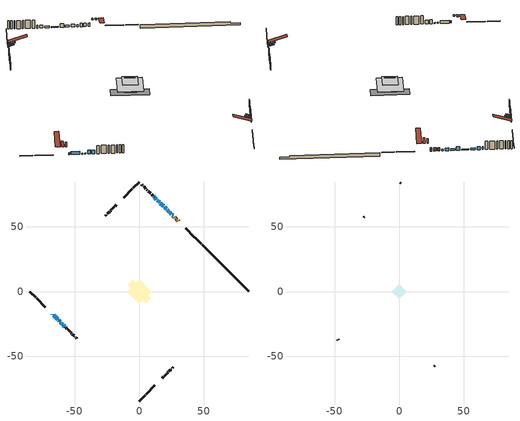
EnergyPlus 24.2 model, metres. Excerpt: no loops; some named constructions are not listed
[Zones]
conditioned space
 floor outside (Floor1 construction): -4.62,0 0,4.62 4.62,0 0,-4.62 z0.74
 floor adiabatic (AdiabaticFloorConstruction): -9.44,0 0,9.44 9.44,0 0,-9.44 z3.18
 floor foundation (Slab1 construction): -9.04,5.08 -5.08,9.04 9.04,-5.08 5.08,-9.04 z-1.34
 wall outside (RimJoist1 construction): 0,-84.82 4.65,-80.17 / -84.82,0 -80.17,-4.65 / 0,84.82 -4.65,80.17 / 48.02,36.8 43.37,41.45 z0.74:1.04
 wall outside (RimJoist2 construction): 5.3,-79.51 12.08,-72.74 / -79.51,-5.3 -72.74,-12.08 / -5.3,79.51 -12.08,72.74 / 42.71,42.11 35.94,48.88 z0.74:1.04
 wall outside (AdiabaticWallConstruction 1): 30.37,54.45 29.81,55 / 29.16,55.66 28.2,56.61 / 27.55,57.27 26.93,57.89 z0.74:2.77
 wall outside (AdiabaticWallConstruction): 26.27,58.55 25.59,59.23 / 22.91,61.91 21.54,63.28 / 15.69,69.13 13.97,70.85 z0.74:1.81; -67.17,-17.65 -66.99,-17.83 z0.74:1.96; 24.93,59.89 23.56,61.25 z0.74:2.34; 20.89,63.93 19.59,65.23 / -58.78,-26.04 -57.7,-27.11 z0.74:2.82; -66.33,-18.49 -63.17,-21.65 z0.74:2.42; 18.94,65.88 16.35,68.47 z0.74:1.33; 13.31,71.51 12.16,72.66 / 11.51,73.31 11.14,73.67 z0.74:2.47; -62.52,-22.3 -62.08,-22.74 / -61.43,-23.39 -60.99,-23.82 z0.74:1.35; -60.34,-24.48 -59.44,-25.38 z0.74:3.13
 wall outside (Wall1 construction): 17.65,-67.17 18.64,-66.18 / -57.05,-27.77 -56.06,-28.76 / -17.65,67.17 -18.64,66.18 / 10.49,74.33 9.5,75.31 z0.74:5.62
 wall outside (Wall2 construction): 19.29,-65.53 21.15,-63.67 / -55.41,-29.41 -53.55,-31.27 / -19.29,65.53 -21.15,63.67 / 8.85,75.97 6.99,77.83 z0.74:5.62
 wall outside (Wall3 construction): 21.81,-63.01 22.29,-62.53 / -52.89,-31.93 -52.41,-32.41 / -21.81,63.01 -22.29,62.53 / 6.33,78.49 5.85,78.97 z0.74:5.62
 wall outside (Wall4 construction): 22.94,-61.87 24.31,-60.5 / -51.75,-33.06 -50.38,-34.43 / -22.94,61.87 -24.31,60.5 / 5.19,79.62 3.82,80.99 z0.74:5.62
 wall outside (Wall5 construction): 24.97,-59.85 25.14,-59.68 / -49.73,-35.09 -49.56,-35.26 / -24.97,59.85 -25.14,59.68 / 3.17,81.65 3,81.82 z0.74:5.62
 wall outside (Wall6 construction): 25.8,-59.02 26.33,-58.49 / -48.9,-35.92 -48.37,-36.45 / -25.8,59.02 -26.33,58.49 / 2.34,82.48 1.81,83.01 z0.74:5.62
 wall foundation (FoundationWall1 construction): 48.67,36.14,-1.34 48.67,36.14,0.74 81.2,3.61,0.74 81.2,3.61,-0.03 84.82,0,-0.03 84.82,0,-1.34
 window (WindowConstruction): 26.27,58.55 25.59,59.23 z0.74:1.81
 window (WindowConstruction 12): -67.17,-17.65 -66.99,-17.83 z0.74:1.96
 window (WindowConstruction 8): 24.93,59.89 23.56,61.25 z0.74:2.34
 window (WindowConstruction 9): 22.91,61.91 21.54,63.28 z0.74:1.81
 window (WindowConstruction 10): 20.89,63.93 19.59,65.23 z0.74:2.82
 window (WindowConstruction 11): -66.33,-18.49 -63.17,-21.65 z0.74:2.42
 window (WindowConstruction 13): 18.94,65.88 16.35,68.47 z0.74:1.33
 window (WindowConstruction 1): 15.69,69.13 13.97,70.85 z0.74:1.81
 window (WindowConstruction 2): 13.31,71.51 12.16,72.66 z0.74:2.47
 window (WindowConstruction 3): 11.51,73.31 11.15,73.67 z0.74:2.47
 window (WindowConstruction 4): -62.51,-22.3 -62.08,-22.74 z0.74:1.35
 window (WindowConstruction 5): -61.43,-23.39 -60.99,-23.82 z0.74:1.35
 window (WindowConstruction 6): -60.34,-24.48 -59.44,-25.38 z0.74:3.13
 window (WindowConstruction 7): -58.78,-26.04 -57.7,-27.11 z0.74:2.82
 door (Door): 30.37,54.45 29.82,55 z0.74:2.77
 door (Door 1): 29.16,55.66 28.2,56.61 z0.74:2.77
 door (Door 2): 27.55,57.27 26.93,57.89 z0.74:2.77
 ceiling adiabatic (AdiabaticFloorConstruction): 0,-9.44 9.44,0 0,9.44 -9.44,0 z3.18
 roof outside (Roof2 construction): 15.83,-68.99,5.62 13.38,-66.55,6.77 12.74,-67.19,6.77 15.18,-69.64,5.62; -68.99,-15.83,5.62 -66.55,-13.38,6.77 -67.19,-12.74,6.77 -69.64,-15.18,5.62; -15.83,68.99,5.62 -13.38,66.55,6.77 -12.74,67.19,6.77 -15.18,69.64,5.62; 32.19,52.63,5.62 29.74,50.18,6.77 30.39,49.54,6.77 32.83,51.98,5.62
 roof outside (Roof4 construction): 16.99,-67.82,5.62 15.06,-65.89,6.53 14.55,-66.4,6.53 16.48,-68.33,5.62; -67.82,-16.99,5.62 -65.89,-15.06,6.53 -66.4,-14.55,6.53 -68.33,-16.48,5.62; -16.99,67.82,5.62 -15.06,65.89,6.53 -14.55,66.4,6.53 -16.48,68.33,5.62; 31.02,53.8,5.62 29.09,51.86,6.53 29.6,51.35,6.53 31.53,53.29,5.62
attic - vented
 floor to conditioned space (Floor2 construction Reversed): -5.72,0 0,5.72 5.72,0 0,-5.72 z5.62
 floor to conditioned space (Floor3 construction Reversed): -3.98,0 0,3.98 3.98,0 0,-3.98 z5.62
 wall outside (Wall7 construction): 26.99,-57.83 27.48,-57.34 / -47.71,-37.11 -47.22,-37.6 / -26.99,57.83 -27.48,57.34 / 1.15,83.66 0.66,84.16 z0.74:5.62
 roof outside (Roof1 construction): 14.53,-70.29,5.62 7.74,-63.51,8.81 5.96,-65.3,8.81 12.74,-72.08,5.62; -70.29,-14.53,5.62 -63.51,-7.74,8.81 -65.3,-5.96,8.81 -72.08,-12.74,5.62; -14.53,70.29,5.62 -7.74,63.51,8.81 -5.96,65.3,8.81 -12.74,72.08,5.62; 33.49,51.33,5.62 26.71,44.54,8.81 28.5,42.76,8.81 35.28,49.54,5.62
[Material] Roughness=Rough; Thermal Absorptance=0.9
Name | Thickness {m} | Conductivity {W/m-K} | Density {kg/m3} | Specific Heat {J/kg-K} | Solar Absorptance | Visible Absorptance
ceiling loosefill ins | 0.0846667 | 0.0480833 | 16.02 | 1046.75 | 0.7 | 0.7
ceiling loosefill ins 1 | 0.169333 | 0.0480833 | 16.02 | 1046.75 | 0.7 | 0.7
ceiling stud and cavity | 0.1397 | 0.0921454 | 65.682 | 1177.47 | 0.7 | 0.7
ceiling stud and cavity 1 | 0.1397 | 0.120026 | 65.682 | 1177.47 | 0.7 | 0.7
gypsum board | 0.0127 | 0.160291 | 801 | 837.4 | 0.6 | 0.6
[Construction]
Floor2 construction: ceiling loosefill ins, ceiling stud and cavity, gypsum board
Floor3 construction: ceiling loosefill ins 1, ceiling stud and cavity 1, gypsum board
[EnergyManagementSystem:Program]
component_loads_program: Set loads_htg_walls = 0; Set loads_htg_rim_joists = 0; Set loads_htg_foundation_walls = 0; Set loads_htg_floors = 0; Set loads_htg_slabs = 0; Set loads_htg_ceilings = 0; Set loads_htg_roofs = 0; Set loads_htg_windows_conduction = 0; Set loads_htg_windows_solar = 0; Set loads_htg_doors = 0; Set loads_htg_skylights_conduction = 0; Set loads_htg_skylights_solar = 0; Set loads_htg_internal_mass = 0; Set loads_htg_intgains = 0; Set loads_htg_lighting = 0; Set loads_htg_infil = 0; Set loads_htg_mechvent = 0; Set loads_htg_natvent = 0; Set loads_htg_whf = 0; Set loads_htg_ducts = 0; Set loads_clg_walls = 0; Set loads_clg_rim_joists = 0; Set loads_clg_foundation_walls = 0; Set loads_clg_floors = 0; Set loads_clg_slabs = 0; Set loads_clg_ceilings = 0; Set loads_clg_roofs = 0; Set loads_clg_windows_conduction = 0; Set loads_clg_windows_solar = 0; Set loads_clg_doors = 0; Set loads_clg_skylights_conduction = 0; Set loads_clg_skylights_solar = 0; Set loads_clg_internal_mass = 0; Set loads_clg_intgains = 0; Set loads_clg_lighting = 0; Set loads_clg_infil = 0; Set loads_clg_mechvent = 0; Set loads_clg_natvent = 0; Set loads_clg_whf = 0; Set loads_clg_ducts = 0; Set hr_walls = 0; Set hr_walls = hr_walls + s_conv_23 + s_ig_23 + s_sol_23 + s_lgt_23 + s_surf_23; Set hr_walls = hr_walls + s_conv_24 + s_ig_24 + s_sol_24 + s_lgt_24 + s_surf_24; Set hr_walls = hr_walls + s_conv_25 + s_ig_25 + s_sol_25 + s_lgt_25 + s_surf_25; Set hr_walls = hr_walls + s_conv_26 + s_ig_26 + s_sol_26 + s_lgt_26 + s_surf_26; Set hr_walls = hr_walls + s_conv_27 + s_ig_27 + s_sol_27 + s_lgt_27 + s_surf_27; Set hr_walls = hr_walls + s_conv_28 + s_ig_28 + s_sol_28 + s_lgt_28 + s_surf_28; Set hr_walls = hr_walls + s_conv_29 + s_ig_29 + s_sol_29 + s_lgt_29 + s_surf_29; Set hr_walls = hr_walls + s_conv_30 + s_ig_30 + s_sol_30 + s_lgt_30 + s_surf_30; Set hr_walls = hr_walls + s_conv_31 + s_ig_31 + s_sol_31 + s_lgt_31 + s_surf_31; Set hr_walls = hr_walls + s_conv_32 + s_ig_32 + s_sol_32 + s_lgt_32 + s_surf_32; Set hr_walls = hr_walls + s_conv_33 + s_ig_33 + s_sol_33 + s_lgt_33 + s_surf_33; Set hr_walls = hr_walls + s_conv_34 + s_ig_34 + s_sol_34 + s_lgt_34 + s_surf_34; Set hr_walls = hr_walls + s_conv_35 + s_ig_35 + s_sol_35 + s_lgt_35 + s_surf_35; Set hr_walls = hr_walls + s_conv_36 + s_ig_36 + s_sol_36 + s_lgt_36 + s_surf_36; Set hr_walls = hr_walls + s_conv_37 + s_ig_37 + s_sol_37 + s_lgt_37 + s_surf_37; Set hr_walls = hr_walls + s_conv_38 + s_ig_38 + s_sol_38 + s_lgt_38 + s_surf_38; Set hr_walls = hr_walls + s_conv_39 + s_ig_39 + s_sol_39 + s_lgt_39 + s_surf_39; Set hr_walls = hr_walls + s_conv_40 + s_ig_40 + s_sol_40 + s_lgt_40 + s_surf_40; Set hr_walls = hr_walls + s_conv_41 + s_ig_41 + s_sol_41 + s_lgt_41 + s_surf_41; Set hr_walls = hr_walls + s_conv_42 + s_ig_42 + s_sol_42 + s_lgt_42 + s_surf_42; Set hr_walls = hr_walls + s_conv_43 + s_ig_43 + s_sol_43 + s_lgt_43 + s_surf_43; Set hr_walls = hr_walls + s_conv_44 + s_ig_44 + s_sol_44 + s_lgt_44 + s_surf_44; Set hr_walls = hr_walls + s_conv_45 + s_ig_45 + s_sol_45 + s_lgt_45 + s_surf_45; Set hr_walls = hr_walls + s_conv_46 + s_ig_46 + s_sol_46 + s_lgt_46 + s_surf_46; Set hr_rim_joists = 0; Set hr_rim_joists = hr_rim_joists + s_conv_6 + s_ig_6 + s_sol_6 + s_lgt_6 + s_surf_6; Set hr_rim_joists = hr_rim_joists + s_conv_7 + s_ig_7 + s_sol_7 + s_lgt_7 + s_surf_7; Set hr_rim_joists = hr_rim_joists + s_conv_8 + s_ig_8 + s_sol_8 + s_lgt_8 + s_surf_8; Set hr_rim_joists = hr_rim_joists + s_conv_9 + s_ig_9 + s_sol_9 + s_lgt_9 + s_surf_9; Set hr_rim_joists = hr_rim_joists + s_conv_10 + s_ig_10 + s_sol_10 + s_lgt_10 + s_surf_10; Set hr_rim_joists = hr_rim_joists + s_conv_11 + s_ig_11 + s_sol_11 + s_lgt_11 + s_surf_11; Set hr_rim_joists = hr_rim_joists + s_conv_12 + s_ig_12 + s_sol_12 + s_lgt_12 + s_surf_12; Set hr_rim_joists = hr_rim_joists + s_conv_13 + s_ig_13 + s_sol_13 + s_lgt_13 + s_surf_13; Set hr_foundation_walls = 0; Set hr_foundation_walls = hr_foundation_walls + s_conv_3 + s_ig_3 + s_sol_3 + s_lgt_3 + s_surf_3; Set hr_floors = 0; Set hr_floors = hr_floors + s_conv + s_ig + s_sol + s_lgt + s_surf; Set hr_slabs = 0; Set hr_slabs = hr_slabs + s_conv_22 + s_ig_22 + s_sol_22 + s_lgt_22 + s_surf_22; Set hr_ceilings = 0; Set hr_ceilings = hr_ceilings + s_conv_1 + s_ig_1 + s_sol_1 + s_lgt_1 + s_surf_1; Set hr_ceilings = hr_ceilings + s_conv_2 + s_ig_2 + s_sol_2 + s_lgt_2 + s_surf_2; Set hr_roofs = 0; Set hr_roofs = hr_roofs + s_conv_14 + s_ig_14 + s_sol_14 + s_lgt_14 + s_surf_14; Set hr_roofs = hr_roofs + s_conv_15 + s_ig_15 + s_sol_15 + s_lgt_15 + s_surf_15; Set hr_roofs = hr_roofs + s_conv_16 + s_ig_16 + s_sol_16 + s_lgt_16 + s_surf_16; Set hr_roofs = hr_roofs + s_conv_17 + s_ig_17 + s_sol_17 + s_lgt_17 + s_surf_17; Set hr_roofs = hr_roofs + s_conv_18 + s_ig_18 + s_sol_18 + s_lgt_18 + s_surf_18; Set hr_roofs = hr_roofs + s_conv_19 + s_ig_19 + s_sol_19 + s_lgt_19 + s_surf_19; Set hr_roofs = hr_roofs + s_conv_20 + s_ig_20 + s_sol_20 + s_lgt_20 + s_surf_20; Set hr_roofs = hr_roofs + s_conv_21 + s_ig_21 + s_sol_21 + s_lgt_21 + s_surf_21; Set hr_windows_conduction = 0; Set hr_windows_conduction = hr_windows_conduction + ss_conv_3; Set hr_windows_conduction = hr_windows_conduction + ss_ig_3; Set hr_windows_conduction = hr_windows_conduction + ss_surf_3; Set hr_windows_conduction = hr_windows_conduction + ss_conv_4; Set hr_windows_conduction = hr_windows_conduction + ss_ig_4; Set hr_windows_conduction = hr_windows_conduction + ss_surf_4; Set hr_windows_conduction = hr_windows_conduction + ss_conv_5; Set hr_windows_conduction = hr_windows_conduction + ss_ig_5; Set hr_windows_conduction = hr_windows_conduction + ss_surf_5; Set hr_windows_conduction = hr_windows_conduction + ss_conv_6; Set hr_windows_conduction = hr_windows_conduction + ss_ig_6; Set hr_windows_conduction = hr_windows_conduction + ss_surf_6; Set hr_windows_conduction = hr_windows_conduction + ss_conv_7; Set hr_windows_conduction = hr_windows_conduction + ss_ig_7; Set hr_windows_conduction = hr_windows_conduction + ss_surf_7; Set hr_windows_conduction = hr_windows_conduction + ss_conv_8; Set hr_windows_conduction = hr_windows_conduction + ss_ig_8; Set hr_windows_conduction = hr_windows_conduction + ss_surf_8; Set hr_windows_conduction = hr_windows_conduction + ss_conv_9; Set hr_windows_conduction = hr_windows_conduction + ss_ig_9; Set hr_windows_conduction = hr_windows_conduction + ss_surf_9; Set hr_windows_conduction = hr_windows_conduction + ss_conv_10; Set hr_windows_conduction = hr_windows_conduction + ss_ig_10; Set hr_windows_conduction = hr_windows_conduction + ss_surf_10; Set hr_windows_conduction = hr_windows_conduction + ss_conv_11; Set hr_windows_conduction = hr_windows_conduction + ss_ig_11; Set hr_windows_conduction = hr_windows_conduction + ss_surf_11; Set hr_windows_conduction = hr_windows_conduction + ss_conv_12; Set hr_windows_conduction = hr_windows_conduction + ss_ig_12; Set hr_windows_conduction = hr_windows_conduction + ss_surf_12; Set hr_windows_conduction = hr_windows_conduction + ss_conv_13; Set hr_windows_conduction = hr_windows_conduction + ss_ig_13; Set hr_windows_conduction = hr_windows_conduction + ss_surf_13; Set hr_windows_conduction = hr_windows_conduction + ss_conv_14; Set hr_windows_conduction = hr_windows_conduction + ss_ig_14; Set hr_windows_conduction = hr_windows_conduction + ss_surf_14; Set hr_windows_conduction = hr_windows_conduction + ss_conv_15; Set hr_windows_conduction = hr_windows_conduction + ss_ig_15; Set hr_windows_conduction = hr_windows_conduction + ss_surf_15; Set hr_windows_conduction = hr_windows_conduction + ss_conv_16; Set hr_windows_conduction = hr_windows_conduction + ss_ig_16; Set hr_windows_conduction = hr_windows_conduction + ss_surf_16; Set hr_windows_solar = 0; Set hr_windows_solar = hr_windows_solar - ss_trans_in * ZoneTimestep * 3600 + ss_back_out * ZoneTimestep * 3600 + ss_trans_out * ZoneTimestep * 3600; Set hr_windows_solar = hr_windows_solar - ss_trans_in_1 * ZoneTimestep * 3600 + ss_back_out_1 * ZoneTimestep * 3600 + ss_trans_out_1 * ZoneTimestep * 3600; Set hr_windows_solar = hr_windows_solar - ss_trans_in_2 * ZoneTimestep * 3600 + ss_back_out_2 * ZoneTimestep * 3600 + ss_trans_out_2 * ZoneTimestep * 3600; Set hr_windows_solar = hr_windows_solar - ss_trans_in_3 * ZoneTimestep * 3600 + ss_back_out_3 * ZoneTimestep * 3600 + ss_trans_out_3 * ZoneTimestep * 3600; Set hr_windows_solar = hr_windows_solar - ss_trans_in_4 * ZoneTimestep * 3600 + ss_back_out_4 * ZoneTimestep * 3600 + ss_trans_out_4 * ZoneTimestep * 3600; Set hr_windows_solar = hr_windows_solar - ss_trans_in_5 * ZoneTimestep * 3600 + ss_back_out_5 * ZoneTimestep * 3600 + ss_trans_out_5 * ZoneTimestep * 3600; Set hr_windows_solar = hr_windows_solar - ss_trans_in_6 * ZoneTimestep * 3600 + ss_back_out_6 * ZoneTimestep * 3600 + ss_trans_out_6 * ZoneTimestep * 3600; Set hr_windows_solar = hr_windows_solar - ss_trans_in_7 * ZoneTimestep * 3600 + ss_back_out_7 * ZoneTimestep * 3600 + ss_trans_out_7 * ZoneTimestep * 3600; Set hr_windows_solar = hr_windows_solar - ss_trans_in_8 * ZoneTimestep * 3600 + ss_back_out_8 * ZoneTimestep * 3600 + ss_trans_out_8 * ZoneTimestep * 3600; Set hr_windows_solar = hr_windows_solar - ss_trans_in_9 * ZoneTimestep * 3600 + ss_back_out_9 * ZoneTimestep * 3600 + ss_trans_out_9 * ZoneTimestep * 3600; Set hr_windows_solar = hr_windows_solar - ss_trans_in_10 * ZoneTimestep * 3600 + ss_back_out_10 * ZoneTimestep * 3600 + ss_trans_out_10 * ZoneTimestep * 3600; Set hr_windows_solar = hr_windows_solar - ss_trans_in_11 * ZoneTimestep * 3600 + ss_back_out_11 * ZoneTimestep * 3600 + ss_trans_out_11 * ZoneTimestep * 3600; Set hr_windows_solar = hr_windows_solar - ss_trans_in_12 * ZoneTimestep * 3600 + ss_back_out_12 * ZoneTimestep * 3600 + ss_trans_out_12 * ZoneTimestep * 3600; Set hr_windows_solar = hr_windows_solar - ss_trans_in_13 * ZoneTimestep * 3600 + ss_back_out_13 * ZoneTimestep * 3600 + ss_trans_out_13 * ZoneTimestep * 3600; Set hr_doors = 0; Set hr_doors = hr_doors + ss_sol; Set hr_doors = hr_doors + ss_lgt; Set hr_doors = hr_doors + ss_conv; Set hr_doors = hr_doors + ss_ig; Set hr_doors = hr_doors + ss_surf; Set hr_doors = hr_doors + ss_sol_1; Set hr_doors = hr_doors + ss_lgt_1; Set hr_doors = hr_doors + ss_conv_1; Set hr_doors = hr_doors + ss_ig_1; Set hr_doors = hr_doors + ss_surf_1; Set hr_doors = hr_doors + ss_sol_2; Set hr_doors = hr_doors + ss_lgt_2; Set hr_doors = hr_doors + ss_conv_2; Set hr_doors = hr_doors + ss_ig_2; Set hr_doors = hr_doors + ss_surf_2; Set hr_skylights_conduction = 0; Set hr_skylights_solar = 0; Set hr_internal_mass = 0; Set hr_internal_mass = hr_internal_mass + s_conv_4 + s_ig_4 + s_sol_4 + s_lgt_4 + s_surf_4; Set hr_internal_mass = hr_internal_mass + s_conv_5 + s_ig_5 + s_sol_5 + s_lgt_5 + s_surf_5; Set hr_internal_mass = hr_internal_mass + im_conv + im_ig + im_sol + im_lgt + im_surf; Set hr_internal_mass = hr_internal_mass + im_conv_1 + im_ig_1 + im_sol_1 + im_lgt_1 + im_surf_1; Set hr_intgains = 0; Set hr_intgains = hr_intgains - ig_ee_conv - ig_ee_rad - ig_ee_conv_1 - ig_ee_rad_1 - ig_ee_conv_2 - ig_ee_rad_2 - ig_ee_conv_3 - ig_ee_rad_3 - ig_ee_conv_4 - ig_ee_rad_4 - ig_ee_conv_5 - ig_ee_rad_5 - ig_ee_conv_6 - ig_ee_rad_6 - ig_oe_conv - ig_oe_rad - ig_oe_conv_1 - ig_oe_rad_1 - ig_oe_conv_2 - ig_oe_rad_2 - ig_oe_conv_3 - ig_oe_rad_3 - ig_oe_conv_4 - ig_oe_rad_4 - ig_ppl_conv - ig_ppl_rad; Set hr_lighting = 0; Set hr_lighting = hr_lighting - ig_lgt_conv - ig_lgt_rad - ig_lgt_vis; Set hr_infil = 0; Set hr_infil = hr_infil - airflow_gain + airflow_loss; Set hr_natvent = 0; Set hr_natvent = hr_natvent - airflow_gain_1 + airflow_loss_1; Set hr_whf = 0; Set hr_whf = hr_whf - airflow_gain_2 + airflow_loss_2; Set hr_mechvent = 0; Set hr_mechvent = hr_mechvent - mv_conv - mv_rad - mv_conv_1 - mv_rad_1 - mv_conv_2 - mv_rad_2 - mv_conv_3 - mv_rad_3 - mv_conv_4 - mv_rad_4 - mv_conv_5 - mv_rad_5; Set hr_ducts = 0; Set hr_intgains = hr_intgains + dhw_loss * (1.0*(1-dhw_rtf) + 1.0*dhw_rtf); Set htg_mode = 0; Set clg_mode = 0; If (htg_load_cond > 0); Set htg_mode = 1.0; ElseIf (clg_load_cond > 0); Set clg_mode = 0.0; Else; Set htg_season = 0; Set clg_season = 0; If ((DayOfYear >= 1) && (DayOfYear <= 365)); Set clg_season = 1; EndIf; If ((DayOfYear >= 1) && (DayOfYear <= 365)); Set htg_season = 1; EndIf; If ((airflow_gain_1 <> 0) || (airflow_loss_1 <> 0)) && (clg_season == 1); Set clg_mode = 0.0; ElseIf ((airflow_gain_2 <> 0) || (airflow_loss_2 <> 0)) && (clg_season == 1); Set clg_mode = 0.0; Else; Set Tmid_setpoint = (htg_sp_s_1 + clg_sp_s_1) / 2; If (tin_s_1 > Tmid_setpoint) && (clg_season == 1); Set clg_mode = 0.0; ElseIf (tin_s_1 < Tmid_setpoint) && (htg_season == 1); Set htg_mode = 1.0; EndIf; EndIf; EndIf; Set loads_htg_walls = loads_htg_walls + (hr_walls * htg_mode * 1); Set loads_htg_rim_joists = loads_htg_rim_joists + (hr_rim_joists * htg_mode * 1); Set loads_htg_foundation_walls = loads_htg_foundation_walls + (hr_foundation_walls * htg_mode * 1); Set loads_htg_floors = loads_htg_floors + (hr_floors * htg_mode * 1); Set loads_htg_slabs = loads_htg_slabs + (hr_slabs * htg_mode * 1); Set loads_htg_ceilings = loads_htg_ceilings + (hr_ceilings * htg_mode * 1); Set loads_htg_roofs = loads_htg_roofs + (hr_roofs * htg_mode * 1); Set loads_htg_windows_conduction = loads_htg_windows_conduction + (hr_windows_conduction * htg_mode * 1); Set loads_htg_windows_solar = loads_htg_windows_solar + (hr_windows_solar * htg_mode * 1); Set loads_htg_doors = loads_htg_doors + (hr_doors * htg_mode * 1); Set loads_htg_skylights_conduction = loads_htg_skylights_conduction + (hr_skylights_conduction * htg_mode * 1); Set loads_htg_skylights_solar = loads_htg_skylights_solar + (hr_skylights_solar * htg_mode * 1); Set loads_htg_internal_mass = loads_htg_internal_mass + (hr_internal_mass * htg_mode * 1); Set loads_htg_intgains = loads_htg_intgains + (hr_intgains * htg_mode * 1); Set loads_htg_lighting = loads_htg_lighting + (hr_lighting * htg_mode * 1); Set loads_htg_infil = loads_htg_infil + (hr_infil * htg_mode * 1); Set loads_htg_mechvent = loads_htg_mechvent + (hr_mechvent * htg_mode * 1); Set loads_htg_natvent = loads_htg_natvent + (hr_natvent * htg_mode * 1); Set loads_htg_whf = loads_htg_whf + (hr_whf * htg_mode * 1); Set loads_htg_ducts = loads_htg_ducts + (hr_ducts * htg_mode * 1); Set loads_clg_walls = loads_clg_walls + (-hr_walls * clg_mode * 1); Set loads_clg_rim_joists = loads_clg_rim_joists + (-hr_rim_joists * clg_mode * 1); Set loads_clg_foundation_walls = loads_clg_foundation_walls + (-hr_foundation_walls * clg_mode * 1); Set loads_clg_floors = loads_clg_floors + (-hr_floors * clg_mode * 1); Set loads_clg_slabs = loads_clg_slabs + (-hr_slabs * clg_mode * 1); Set loads_clg_ceilings = loads_clg_ceilings + (-hr_ceilings * clg_mode * 1); Set loads_clg_roofs = loads_clg_roofs + (-hr_roofs * clg_mode * 1); Set loads_clg_windows_conduction = loads_clg_windows_conduction + (-hr_windows_conduction * clg_mode * 1); Set loads_clg_windows_solar = loads_clg_windows_solar + (-hr_windows_solar * clg_mode * 1); Set loads_clg_doors = loads_clg_doors + (-hr_doors * clg_mode * 1); Set loads_clg_skylights_conduction = loads_clg_skylights_conduction + (-hr_skylights_conduction * clg_mode * 1); Set loads_clg_skylights_solar = loads_clg_skylights_solar + (-hr_skylights_solar * clg_mode * 1); Set loads_clg_internal_mass = loads_clg_internal_mass + (-hr_internal_mass * clg_mode * 1); Set loads_clg_intgains = loads_clg_intgains + (-hr_intgains * clg_mode * 1); Set loads_clg_lighting = loads_clg_lighting + (-hr_lighting * clg_mode * 1); Set loads_clg_infil = loads_clg_infil + (-hr_infil * clg_mode * 1); Set loads_clg_mechvent = loads_clg_mechvent + (-hr_mechvent * clg_mode * 1); Set loads_clg_natvent = loads_clg_natvent + (-hr_natvent * clg_mode * 1); Set loads_clg_whf = loads_clg_whf + (-hr_whf * clg_mode * 1); Set loads_clg_ducts = loads_clg_ducts + (-hr_ducts * clg_mode * 1)
[EnergyManagementSystem:OutputVariable] Type of Data in Variable=Summed; Update Frequency=ZoneTimestep
Name | EMS Variable | EMS Program or Subroutine | Units
loads_htg_skylights_conduction_annual_outvar; Energy Management System Output Variable 13 | loads_htg_skylights_conduction | component_loads_program | J
loads_htg_skylights_solar_annual_outvar; Energy Management System Output Variable 14 | loads_htg_skylights_solar | component_loads_program | J
loads_htg_floors_annual_outvar; Energy Management System Output Variable 15 | loads_htg_floors | component_loads_program | J
loads_htg_slabs_annual_outvar; Energy Management System Output Variable 16 | loads_htg_slabs | component_loads_program | J
loads_htg_internal_mass_annual_outvar; Energy Management System Output Variable 17 | loads_htg_internal_mass | component_loads_program | J
loads_htg_infil_annual_outvar; Energy Management System Output Variable 18 | loads_htg_infil | component_loads_program | J
loads_htg_natvent_annual_outvar; Energy Management System Output Variable 19 | loads_htg_natvent | component_loads_program | J
loads_htg_mechvent_annual_outvar; Energy Management System Output Variable 20 | loads_htg_mechvent | component_loads_program | J
loads_htg_whf_annual_outvar; Energy Management System Output Variable 21 | loads_htg_whf | component_loads_program | J
loads_htg_ducts_annual_outvar; Energy Management System Output Variable 22 | loads_htg_ducts | component_loads_program | J
loads_htg_intgains_annual_outvar; Energy Management System Output Variable 23 | loads_htg_intgains | component_loads_program | J
loads_htg_lighting_annual_outvar; Energy Management System Output Variable 24 | loads_htg_lighting | component_loads_program | J
loads_clg_roofs_annual_outvar; Energy Management System Output Variable 25 | loads_clg_roofs | component_loads_program | J
loads_clg_ceilings_annual_outvar; Energy Management System Output Variable 26 | loads_clg_ceilings | component_loads_program | J
loads_clg_walls_annual_outvar; Energy Management System Output Variable 27 | loads_clg_walls | component_loads_program | J
loads_clg_rim_joists_annual_outvar; Energy Management System Output Variable 28 | loads_clg_rim_joists | component_loads_program | J
loads_clg_foundation_walls_annual_outvar; Energy Management System Output Variable 29 | loads_clg_foundation_walls | component_loads_program | J
loads_clg_doors_annual_outvar; Energy Management System Output Variable 30 | loads_clg_doors | component_loads_program | J
loads_clg_windows_conduction_annual_outvar; Energy Management System Output Variable 31 | loads_clg_windows_conduction | component_loads_program | J
loads_clg_windows_solar_annual_outvar; Energy Management System Output Variable 32 | loads_clg_windows_solar | component_loads_program | J
loads_clg_skylights_conduction_annual_outvar; Energy Management System Output Variable 33 | loads_clg_skylights_conduction | component_loads_program | J
loads_clg_skylights_solar_annual_outvar; Energy Management System Output Variable 34 | loads_clg_skylights_solar | component_loads_program | J
loads_clg_floors_annual_outvar; Energy Management System Output Variable 35 | loads_clg_floors | component_loads_program | J
loads_clg_slabs_annual_outvar; Energy Management System Output Variable 36 | loads_clg_slabs | component_loads_program | J
loads_clg_internal_mass_annual_outvar; Energy Management System Output Variable 37 | loads_clg_internal_mass | component_loads_program | J
loads_clg_infil_annual_outvar; Energy Management System Output Variable 38 | loads_clg_infil | component_loads_program | J
loads_clg_natvent_annual_outvar; Energy Management System Output Variable 39 | loads_clg_natvent | component_loads_program | J
loads_clg_mechvent_annual_outvar; Energy Management System Output Variable 40 | loads_clg_mechvent | component_loads_program | J
loads_clg_whf_annual_outvar; Energy Management System Output Variable 41 | loads_clg_whf | component_loads_program | J
loads_clg_ducts_annual_outvar; Energy Management System Output Variable 42 | loads_clg_ducts | component_loads_program | J
loads_clg_intgains_annual_outvar; Energy Management System Output Variable 43 | loads_clg_intgains | component_loads_program | J
loads_clg_lighting_annual_outvar; Energy Management System Output Variable 44 | loads_clg_lighting | component_loads_program | J
loads_htg_tot_annual_outvar; Energy Management System Output Variable 1; Energy Management System Output Variable 45 | loads_htg_tot | total_loads_program | J
loads_clg_tot_annual_outvar; Energy Management System Output Variable 2; Energy Management System Output Variable 46 | loads_clg_tot | total_loads_program | J
Energy Management System Output Variable 3 | htg_unmet_hours | unmet_hours_program | hr
Energy Management System Output Variable 4 | clg_unmet_hours | unmet_hours_program | hr
Energy Management System Output Variable 5 | loads_htg_roofs | component_loads_program | J
Energy Management System Output Variable 6 | loads_htg_ceilings | component_loads_program | J
Energy Management System Output Variable 7 | loads_htg_walls | component_loads_program | J
Energy Management System Output Variable 8 | loads_htg_rim_joists | component_loads_program | J
Energy Management System Output Variable 9 | loads_htg_foundation_walls | component_loads_program | J
Energy Management System Output Variable 10 | loads_htg_doors | component_loads_program | J
Energy Management System Output Variable 11 | loads_htg_windows_conduction | component_loads_program | J
Energy Management System Output Variable 12 | loads_htg_windows_solar | component_loads_program | J
[Schedule:Day:Interval]
interior lighting schedule day: No, 01:00, 0.108182, 04:00, 0.0901515, 05:00, 0.0991667, 06:00, 0.162273, 07:00, 0.270455, 08:00, 0.342576, 10:00, 0.369621, 11:00, 0.351591, 12:00, 0.333561, 13:00, 0.324545, 14:00, 0.31553, 15:00, 0.333561, 16:00, 0.369621, 17:00, 0.450758, 18:00, 0.585985, 19:00, 0.775303, 20:00, 0.955606, 21:00, 0.991667, 22:00, 0.712197, 23:00, 0.360606, 24:00, 0.162273
interior lighting schedule day 1: No, 01:00, 0.100909, 04:00, 0.0840909, 05:00, 0.0925, 06:00, 0.151364, 07:00, 0.252273, 08:00, 0.319545, 10:00, 0.344773, 11:00, 0.327955, 12:00, 0.311136, 13:00, 0.302727, 14:00, 0.294318, 15:00, 0.311136, 16:00, 0.344773, 17:00, 0.420455, 18:00, 0.546591, 19:00, 0.723182, 20:00, 0.891364, 21:00, 0.925, 22:00, 0.664318, 23:00, 0.336364, 24:00, 0.151364
interior lighting schedule day 2: No, 01:00, 0.0927273, 04:00, 0.0772727, 05:00, 0.085, 06:00, 0.139091, 07:00, 0.231818, 08:00, 0.293636, 10:00, 0.316818, 11:00, 0.301364, 12:00, 0.285909, 13:00, 0.278182, 14:00, 0.270455, 15:00, 0.285909, 16:00, 0.316818, 17:00, 0.386364, 18:00, 0.502273, 19:00, 0.664545, 20:00, 0.819091, 21:00, 0.85, 22:00, 0.610455, 23:00, 0.309091, 24:00, 0.139091
interior lighting schedule day 3: No, 01:00, 0.0845455, 04:00, 0.0704545, 05:00, 0.0775, 06:00, 0.126818, 07:00, 0.211364, 08:00, 0.267727, 10:00, 0.288864, 11:00, 0.274773, 12:00, 0.260682, 13:00, 0.253636, 14:00, 0.246591, 15:00, 0.260682, 16:00, 0.288864, 17:00, 0.352273, 18:00, 0.457955, 19:00, 0.605909, 20:00, 0.746818, 21:00, 0.775, 22:00, 0.556591, 23:00, 0.281818, 24:00, 0.126818
interior lighting schedule day 4: No, 01:00, 0.0763636, 04:00, 0.0636364, 05:00, 0.07, 06:00, 0.114545, 07:00, 0.190909, 08:00, 0.241818, 10:00, 0.260909, 11:00, 0.248182, 12:00, 0.235455, 13:00, 0.229091, 14:00, 0.222727, 15:00, 0.235455, 16:00, 0.260909, 17:00, 0.318182, 18:00, 0.413636, 19:00, 0.547273, 20:00, 0.674545, 21:00, 0.7, 22:00, 0.502727, 23:00, 0.254545, 24:00, 0.114545
interior lighting schedule day 5: No, 01:00, 0.0727273, 04:00, 0.0606061, 05:00, 0.0666667, 06:00, 0.109091, 07:00, 0.181818, 08:00, 0.230303, 10:00, 0.248485, 11:00, 0.236364, 12:00, 0.224242, 13:00, 0.218182, 14:00, 0.212121, 15:00, 0.224242, 16:00, 0.248485, 17:00, 0.30303, 18:00, 0.393939, 19:00, 0.521212, 20:00, 0.642424, 21:00, 0.666667, 22:00, 0.478788, 23:00, 0.242424, 24:00, 0.109091
interior lighting schedule day 6: No, 01:00, 0.0745455, 04:00, 0.0621212, 05:00, 0.0683333, 06:00, 0.111818, 07:00, 0.186364, 08:00, 0.236061, 10:00, 0.254697, 11:00, 0.242273, 12:00, 0.229848, 13:00, 0.223636, 14:00, 0.217424, 15:00, 0.229848, 16:00, 0.254697, 17:00, 0.310606, 18:00, 0.403788, 19:00, 0.534242, 20:00, 0.658485, 21:00, 0.683333, 22:00, 0.490758, 23:00, 0.248485, 24:00, 0.111818
interior lighting schedule day 7: No, 01:00, 0.08, 04:00, 0.0666667, 05:00, 0.0733333, 06:00, 0.12, 07:00, 0.2, 08:00, 0.253333, 10:00, 0.273333, 11:00, 0.26, 12:00, 0.246667, 13:00, 0.24, 14:00, 0.233333, 15:00, 0.246667, 16:00, 0.273333, 17:00, 0.333333, 18:00, 0.433333, 19:00, 0.573333, 20:00, 0.706667, 21:00, 0.733333, 22:00, 0.526667, 23:00, 0.266667, 24:00, 0.12
interior lighting schedule day 8: No, 01:00, 0.0890909, 04:00, 0.0742424, 05:00, 0.0816667, 06:00, 0.133636, 07:00, 0.222727, 08:00, 0.282121, 10:00, 0.304394, 11:00, 0.289545, 12:00, 0.274697, 13:00, 0.267273, 14:00, 0.259848, 15:00, 0.274697, 16:00, 0.304394, 17:00, 0.371212, 18:00, 0.482576, 19:00, 0.638485, 20:00, 0.78697, 21:00, 0.816667, 22:00, 0.586515, 23:00, 0.29697, 24:00, 0.133636
interior lighting schedule day 9: No, 01:00, 0.0972727, 04:00, 0.0810606, 05:00, 0.0891667, 06:00, 0.145909, 07:00, 0.243182, 08:00, 0.30803, 10:00, 0.332348, 11:00, 0.316136, 12:00, 0.299924, 13:00, 0.291818, 14:00, 0.283712, 15:00, 0.299924, 16:00, 0.332348, 17:00, 0.405303, 18:00, 0.526894, 19:00, 0.697121, 20:00, 0.859242, 21:00, 0.891667, 22:00, 0.640379, 23:00, 0.324242, 24:00, 0.145909
interior lighting schedule day 10: No, 01:00, 0.105455, 04:00, 0.0878788, 05:00, 0.0966667, 06:00, 0.158182, 07:00, 0.263636, 08:00, 0.333939, 10:00, 0.360303, 11:00, 0.342727, 12:00, 0.325152, 13:00, 0.316364, 14:00, 0.307576, 15:00, 0.325152, 16:00, 0.360303, 17:00, 0.439394, 18:00, 0.571212, 19:00, 0.755758, 20:00, 0.931515, 21:00, 0.966667, 22:00, 0.694242, 23:00, 0.351515, 24:00, 0.158182
interior lighting schedule day 11: No, 01:00, 0.109091, 04:00, 0.0909091, 05:00, 0.1, 06:00, 0.163636, 07:00, 0.272727, 08:00, 0.345455, 10:00, 0.372727, 11:00, 0.354545, 12:00, 0.336364, 13:00, 0.327273, 14:00, 0.318182, 15:00, 0.336364, 16:00, 0.372727, 17:00, 0.454545, 18:00, 0.590909, 19:00, 0.781818, 20:00, 0.963636, 21:00, 1, 22:00, 0.718182, 23:00, 0.363636, 24:00, 0.163636
interior lighting schedule default day; occupants schedule default day; clothes dryer schedule default day; cooking range schedule default day; mech vent bath fan 0 schedule default day; mech vent bath fan 1 schedule default day; misc plug loads schedule default day; general water use schedule default day; clothes dryer exhaust 0 schedule default day; cooling season schedule day; cooling season schedule day 2; cooling season schedule default day; exterior lighting schedule default day; natural vent schedule default day: No, 24:00, 0
occupants schedule day: No, 05:00, 0.426829, 06:00, 0.719512, 07:00, 1, 08:00, 0.670732, 09:00, 0.329268, 14:00, 0.170732, 15:00, 0.231707, 16:00, 0.329268, 17:00, 0.5, 18:00, 0.670732, 19:00, 0.829268, 21:00, 1, 22:00, 0.853659, 23:00, 0.646341, 24:00, 0.426829
clothes dryer schedule day; clothes dryer exhaust 0 schedule day: No, 01:00, 0.123457, 02:00, 0.0740741, 03:00, 0.0493827, 04:00, 0.0246914, 05:00, 0.0493827, 06:00, 0.0740741, 07:00, 0.197531, 08:00, 0.395062, 09:00, 0.592593, 10:00, 0.839506, 11:00, 0.962963, 12:00, 1, 13:00, 0.91358, 14:00, 0.82716, 15:00, 0.716049, 16:00, 0.753086, 17:00, 0.679012, 18:00, 0.666667, 20:00, 0.62963, 21:00, 0.641975, 22:00, 0.666667, 23:00, 0.54321, 24:00, 0.296296
cooking range schedule day: No, 05:00, 0.0597015, 06:00, 0.11194, 07:00, 0.171642, 08:00, 0.291045, 11:00, 0.343284, 12:00, 0.402985, 13:00, 0.462687, 14:00, 0.343284, 15:00, 0.291045, 16:00, 0.402985, 17:00, 0.567164, 18:00, 1, 19:00, 0.850746, 20:00, 0.432836, 21:00, 0.291045, 22:00, 0.231343, 23:00, 0.171642, 24:00, 0.11194
mech vent bath fan 0 schedule day; mech vent bath fan 1 schedule day: No, 07:00, 0, 08:00, 1, 09:00, 0.2, 24:00, 0
misc plug loads schedule day: No, 06:00, 0.705882, 07:00, 0.745098, 08:00, 0.803922, 15:00, 0.823529, 16:00, 0.862745, 17:00, 0.921569, 18:00, 0.980392, 19:00, 1, 20:00, 0.980392, 21:00, 0.941176, 22:00, 0.862745, 23:00, 0.784314, 24:00, 0.72549
general water use schedule day: No, 01:00, 0.315068, 03:00, 0.287671, 04:00, 0.342466, 05:00, 0.369863, 06:00, 0.520548, 07:00, 0.60274, 08:00, 0.534247, 10:00, 0.506849, 11:00, 0.465753, 14:00, 0.479452, 15:00, 0.534247, 16:00, 0.589041, 17:00, 0.69863, 18:00, 0.876712, 19:00, 0.890411, 20:00, 0.986301, 21:00, 1, 22:00, 0.863014, 23:00, 0.616438, 24:00, 0.465753
cooling season schedule day 1: No, 24:00, 1
exterior lighting schedule day: No, 01:00, 0.566667, 03:00, 0.524167, 05:00, 0.495833, 06:00, 0.5525, 07:00, 0.623333, 08:00, 0.580833, 09:00, 0.439167, 10:00, 0.354167, 12:00, 0.34, 13:00, 0.354167, 14:00, 0.396667, 15:00, 0.425, 16:00, 0.495833, 17:00, 0.623333, 18:00, 0.793333, 19:00, 0.906667, 20:00, 0.963333, 21:00, 0.991667, 22:00, 0.920833, 23:00, 0.793333, 24:00, 0.665833
exterior lighting schedule day 1: No, 01:00, 0.528571, 03:00, 0.488929, 05:00, 0.4625, 06:00, 0.515357, 07:00, 0.581429, 08:00, 0.541786, 09:00, 0.409643, 10:00, 0.330357, 12:00, 0.317143, 13:00, 0.330357, 14:00, 0.37, 15:00, 0.396429, 16:00, 0.4625, 17:00, 0.581429, 18:00, 0.74, 19:00, 0.845714, 20:00, 0.898571, 21:00, 0.925, 22:00, 0.858929, 23:00, 0.74, 24:00, 0.621071
exterior lighting schedule day 10: No, 01:00, 0.552381, 03:00, 0.510952, 05:00, 0.483333, 06:00, 0.538571, 07:00, 0.607619, 08:00, 0.56619, 09:00, 0.428095, 10:00, 0.345238, 12:00, 0.331429, 13:00, 0.345238, 14:00, 0.386667, 15:00, 0.414286, 16:00, 0.483333, 17:00, 0.607619, 18:00, 0.773333, 19:00, 0.88381, 20:00, 0.939048, 21:00, 0.966667, 22:00, 0.897619, 23:00, 0.773333, 24:00, 0.649048
exterior lighting schedule day 11: No, 01:00, 0.571429, 03:00, 0.528571, 05:00, 0.5, 06:00, 0.557143, 07:00, 0.628571, 08:00, 0.585714, 09:00, 0.442857, 10:00, 0.357143, 12:00, 0.342857, 13:00, 0.357143, 14:00, 0.4, 15:00, 0.428571, 16:00, 0.5, 17:00, 0.628571, 18:00, 0.8, 19:00, 0.914286, 20:00, 0.971429, 21:00, 1, 22:00, 0.928571, 23:00, 0.8, 24:00, 0.671429
exterior lighting schedule day 2: No, 01:00, 0.485714, 03:00, 0.449286, 05:00, 0.425, 06:00, 0.473571, 07:00, 0.534286, 08:00, 0.497857, 09:00, 0.376429, 10:00, 0.303571, 12:00, 0.291429, 13:00, 0.303571, 14:00, 0.34, 15:00, 0.364286, 16:00, 0.425, 17:00, 0.534286, 18:00, 0.68, 19:00, 0.777143, 20:00, 0.825714, 21:00, 0.85, 22:00, 0.789286, 23:00, 0.68, 24:00, 0.570714
exterior lighting schedule day 3: No, 01:00, 0.442857, 03:00, 0.409643, 05:00, 0.3875, 06:00, 0.431786, 07:00, 0.487143, 08:00, 0.453929, 09:00, 0.343214, 10:00, 0.276786, 12:00, 0.265714, 13:00, 0.276786, 14:00, 0.31, 15:00, 0.332143, 16:00, 0.3875, 17:00, 0.487143, 18:00, 0.62, 19:00, 0.708571, 20:00, 0.752857, 21:00, 0.775, 22:00, 0.719643, 23:00, 0.62, 24:00, 0.520357
exterior lighting schedule day 4: No, 01:00, 0.4, 03:00, 0.37, 05:00, 0.35, 06:00, 0.39, 07:00, 0.44, 08:00, 0.41, 09:00, 0.31, 10:00, 0.25, 12:00, 0.24, 13:00, 0.25, 14:00, 0.28, 15:00, 0.3, 16:00, 0.35, 17:00, 0.44, 18:00, 0.56, 19:00, 0.64, 20:00, 0.68, 21:00, 0.7, 22:00, 0.65, 23:00, 0.56, 24:00, 0.47
exterior lighting schedule day 5: No, 01:00, 0.380952, 03:00, 0.352381, 05:00, 0.333333, 06:00, 0.371429, 07:00, 0.419048, 08:00, 0.390476, 09:00, 0.295238, 10:00, 0.238095, 12:00, 0.228571, 13:00, 0.238095, 14:00, 0.266667, 15:00, 0.285714, 16:00, 0.333333, 17:00, 0.419048, 18:00, 0.533333, 19:00, 0.609524, 20:00, 0.647619, 21:00, 0.666667, 22:00, 0.619048, 23:00, 0.533333, 24:00, 0.447619
exterior lighting schedule day 6: No, 01:00, 0.390476, 03:00, 0.36119, 05:00, 0.341667, 06:00, 0.380714, 07:00, 0.429524, 08:00, 0.400238, 09:00, 0.302619, 10:00, 0.244048, 12:00, 0.234286, 13:00, 0.244048, 14:00, 0.273333, 15:00, 0.292857, 16:00, 0.341667, 17:00, 0.429524, 18:00, 0.546667, 19:00, 0.624762, 20:00, 0.66381, 21:00, 0.683333, 22:00, 0.634524, 23:00, 0.546667, 24:00, 0.45881
exterior lighting schedule day 7: No, 01:00, 0.419048, 03:00, 0.387619, 05:00, 0.366667, 06:00, 0.408571, 07:00, 0.460952, 08:00, 0.429524, 09:00, 0.324762, 10:00, 0.261905, 12:00, 0.251429, 13:00, 0.261905, 14:00, 0.293333, 15:00, 0.314286, 16:00, 0.366667, 17:00, 0.460952, 18:00, 0.586667, 19:00, 0.670476, 20:00, 0.712381, 21:00, 0.733333, 22:00, 0.680952, 23:00, 0.586667, 24:00, 0.492381
exterior lighting schedule day 8: No, 01:00, 0.466667, 03:00, 0.431667, 05:00, 0.408333, 06:00, 0.455, 07:00, 0.513333, 08:00, 0.478333, 09:00, 0.361667, 10:00, 0.291667, 12:00, 0.28, 13:00, 0.291667, 14:00, 0.326667, 15:00, 0.35, 16:00, 0.408333, 17:00, 0.513333, 18:00, 0.653333, 19:00, 0.746667, 20:00, 0.793333, 21:00, 0.816667, 22:00, 0.758333, 23:00, 0.653333, 24:00, 0.548333
exterior lighting schedule day 9: No, 01:00, 0.509524, 03:00, 0.47131, 05:00, 0.445833, 06:00, 0.496786, 07:00, 0.560476, 08:00, 0.522262, 09:00, 0.394881, 10:00, 0.318452, 12:00, 0.305714, 13:00, 0.318452, 14:00, 0.356667, 15:00, 0.382143, 16:00, 0.445833, 17:00, 0.560476, 18:00, 0.713333, 19:00, 0.815238, 20:00, 0.86619, 21:00, 0.891667, 22:00, 0.827976, 23:00, 0.713333, 24:00, 0.59869
[Schedule:Week:Daily]
clothes dryer exhaust 0 schedule Week Rule - Jan1-Dec31: clothes dryer exhaust 0 schedule day, clothes dryer exhaust 0 schedule day, clothes dryer exhaust 0 schedule day, clothes dryer exhaust 0 schedule day, clothes dryer exhaust 0 schedule day, clothes dryer exhaust 0 schedule day, clothes dryer exhaust 0 schedule day, clothes dryer exhaust 0 schedule default day, clothes dryer exhaust 0 schedule default day, clothes dryer exhaust 0 schedule default day, clothes dryer exhaust 0 schedule default day, clothes dryer exhaust 0 schedule default day
cooling season schedule Week Rule - Jan1-May26: cooling season schedule day, cooling season schedule day, cooling season schedule day, cooling season schedule day, cooling season schedule day, cooling season schedule day, cooling season schedule day, cooling season schedule default day, cooling season schedule default day, cooling season schedule default day, cooling season schedule default day, cooling season schedule default day
cooling season schedule Week Rule - May27-Jun2: cooling season schedule day, cooling season schedule day, cooling season schedule day, cooling season schedule day, cooling season schedule day, cooling season schedule day 1, cooling season schedule day 1, cooling season schedule default day, cooling season schedule default day, cooling season schedule default day, cooling season schedule default day, cooling season schedule default day
cooling season schedule Week Rule - Jun3-Aug25: cooling season schedule day 1, cooling season schedule day 1, cooling season schedule day 1, cooling season schedule day 1, cooling season schedule day 1, cooling season schedule day 1, cooling season schedule day 1, cooling season schedule default day, cooling season schedule default day, cooling season schedule default day, cooling season schedule default day, cooling season schedule default day
cooling season schedule Week Rule - Aug26-Sep1: cooling season schedule day 1, cooling season schedule day 1, cooling season schedule day 1, cooling season schedule day 1, cooling season schedule day 1, cooling season schedule day 1, cooling season schedule day 2, cooling season schedule default day, cooling season schedule default day, cooling season schedule default day, cooling season schedule default day, cooling season schedule default day
cooling season schedule Week Rule - Sep2-Dec31: cooling season schedule day 2, cooling season schedule day 2, cooling season schedule day 2, cooling season schedule day 2, cooling season schedule day 2, cooling season schedule day 2, cooling season schedule day 2, cooling season schedule default day, cooling season schedule default day, cooling season schedule default day, cooling season schedule default day, cooling season schedule default day
exterior lighting schedule Week Rule - Mar4-Mar31: exterior lighting schedule day 2, exterior lighting schedule day 2, exterior lighting schedule day 2, exterior lighting schedule day 2, exterior lighting schedule day 2, exterior lighting schedule day 2, exterior lighting schedule day 2, exterior lighting schedule default day, exterior lighting schedule default day, exterior lighting schedule default day, exterior lighting schedule default day, exterior lighting schedule default day
exterior lighting schedule Week Rule - Apr1-Apr28: exterior lighting schedule day 3, exterior lighting schedule day 3, exterior lighting schedule day 3, exterior lighting schedule day 3, exterior lighting schedule day 3, exterior lighting schedule day 3, exterior lighting schedule day 3, exterior lighting schedule default day, exterior lighting schedule default day, exterior lighting schedule default day, exterior lighting schedule default day, exterior lighting schedule default day
exterior lighting schedule Week Rule - Apr29-May5: exterior lighting schedule day 3, exterior lighting schedule day 3, exterior lighting schedule day 4, exterior lighting schedule day 4, exterior lighting schedule day 4, exterior lighting schedule day 4, exterior lighting schedule day 4, exterior lighting schedule default day, exterior lighting schedule default day, exterior lighting schedule default day, exterior lighting schedule default day, exterior lighting schedule default day
exterior lighting schedule Week Rule - May6-May26: exterior lighting schedule day 4, exterior lighting schedule day 4, exterior lighting schedule day 4, exterior lighting schedule day 4, exterior lighting schedule day 4, exterior lighting schedule day 4, exterior lighting schedule day 4, exterior lighting schedule default day, exterior lighting schedule default day, exterior lighting schedule default day, exterior lighting schedule default day, exterior lighting schedule default day
exterior lighting schedule Week Rule - May27-Jun2: exterior lighting schedule day 4, exterior lighting schedule day 4, exterior lighting schedule day 4, exterior lighting schedule day 4, exterior lighting schedule day 4, exterior lighting schedule day 5, exterior lighting schedule day 5, exterior lighting schedule default day, exterior lighting schedule default day, exterior lighting schedule default day, exterior lighting schedule default day, exterior lighting schedule default day
exterior lighting schedule Week Rule - Jun3-Jun30: exterior lighting schedule day 5, exterior lighting schedule day 5, exterior lighting schedule day 5, exterior lighting schedule day 5, exterior lighting schedule day 5, exterior lighting schedule day 5, exterior lighting schedule day 5, exterior lighting schedule default day, exterior lighting schedule default day, exterior lighting schedule default day, exterior lighting schedule default day, exterior lighting schedule default day
exterior lighting schedule Week Rule - Jul1-Jul28: exterior lighting schedule day 6, exterior lighting schedule day 6, exterior lighting schedule day 6, exterior lighting schedule day 6, exterior lighting schedule day 6, exterior lighting schedule day 6, exterior lighting schedule day 6, exterior lighting schedule default day, exterior lighting schedule default day, exterior lighting schedule default day, exterior lighting schedule default day, exterior lighting schedule default day
exterior lighting schedule Week Rule - Jul29-Aug4: exterior lighting schedule day 6, exterior lighting schedule day 6, exterior lighting schedule day 6, exterior lighting schedule day 7, exterior lighting schedule day 7, exterior lighting schedule day 7, exterior lighting schedule day 7, exterior lighting schedule default day, exterior lighting schedule default day, exterior lighting schedule default day, exterior lighting schedule default day, exterior lighting schedule default day
exterior lighting schedule Week Rule - Aug5-Aug25: exterior lighting schedule day 7, exterior lighting schedule day 7, exterior lighting schedule day 7, exterior lighting schedule day 7, exterior lighting schedule day 7, exterior lighting schedule day 7, exterior lighting schedule day 7, exterior lighting schedule default day, exterior lighting schedule default day, exterior lighting schedule default day, exterior lighting schedule default day, exterior lighting schedule default day
exterior lighting schedule Week Rule - Aug26-Sep1: exterior lighting schedule day 7, exterior lighting schedule day 7, exterior lighting schedule day 7, exterior lighting schedule day 7, exterior lighting schedule day 7, exterior lighting schedule day 7, exterior lighting schedule day 8, exterior lighting schedule default day, exterior lighting schedule default day, exterior lighting schedule default day, exterior lighting schedule default day, exterior lighting schedule default day
exterior lighting schedule Week Rule - Sep2-Sep29: exterior lighting schedule day 8, exterior lighting schedule day 8, exterior lighting schedule day 8, exterior lighting schedule day 8, exterior lighting schedule day 8, exterior lighting schedule day 8, exterior lighting schedule day 8, exterior lighting schedule default day, exterior lighting schedule default day, exterior lighting schedule default day, exterior lighting schedule default day, exterior lighting schedule default day
exterior lighting schedule Week Rule - Sep30-Oct6: exterior lighting schedule day 8, exterior lighting schedule day 9, exterior lighting schedule day 9, exterior lighting schedule day 9, exterior lighting schedule day 9, exterior lighting schedule day 9, exterior lighting schedule day 9, exterior lighting schedule default day, exterior lighting schedule default day, exterior lighting schedule default day, exterior lighting schedule default day, exterior lighting schedule default day
exterior lighting schedule Week Rule - Oct7-Oct27: exterior lighting schedule day 9, exterior lighting schedule day 9, exterior lighting schedule day 9, exterior lighting schedule day 9, exterior lighting schedule day 9, exterior lighting schedule day 9, exterior lighting schedule day 9, exterior lighting schedule default day, exterior lighting schedule default day, exterior lighting schedule default day, exterior lighting schedule default day, exterior lighting schedule default day
exterior lighting schedule Week Rule - Oct28-Nov3: exterior lighting schedule day 9, exterior lighting schedule day 9, exterior lighting schedule day 9, exterior lighting schedule day 9, exterior lighting schedule day 10, exterior lighting schedule day 10, exterior lighting schedule day 10, exterior lighting schedule default day, exterior lighting schedule default day, exterior lighting schedule default day, exterior lighting schedule default day, exterior lighting schedule default day
exterior lighting schedule Week Rule - Nov4-Nov24: exterior lighting schedule day 10, exterior lighting schedule day 10, exterior lighting schedule day 10, exterior lighting schedule day 10, exterior lighting schedule day 10, exterior lighting schedule day 10, exterior lighting schedule day 10, exterior lighting schedule default day, exterior lighting schedule default day, exterior lighting schedule default day, exterior lighting schedule default day, exterior lighting schedule default day
exterior lighting schedule Week Rule - Nov25-Dec1: exterior lighting schedule day 10, exterior lighting schedule day 10, exterior lighting schedule day 10, exterior lighting schedule day 10, exterior lighting schedule day 10, exterior lighting schedule day 10, exterior lighting schedule day 11, exterior lighting schedule default day, exterior lighting schedule default day, exterior lighting schedule default day, exterior lighting schedule default day, exterior lighting schedule default day
exterior lighting schedule Week Rule - Dec2-Dec31: exterior lighting schedule day 11, exterior lighting schedule day 11, exterior lighting schedule day 11, exterior lighting schedule day 11, exterior lighting schedule day 11, exterior lighting schedule day 11, exterior lighting schedule day 11, exterior lighting schedule default day, exterior lighting schedule default day, exterior lighting schedule default day, exterior lighting schedule default day, exterior lighting schedule default day
natural vent schedule Week Rule - Jan1-Dec31: natural vent schedule default day, natural vent schedule default day, natural vent schedule default day, natural vent schedule default day, natural vent schedule default day, natural vent schedule default day, natural vent schedule default day, natural vent schedule default day, natural vent schedule default day, natural vent schedule default day, natural vent schedule default day, natural vent schedule default day
[Schedule:Year]
clothes dryer exhaust 0 schedule: clothes dryer exhaust 0 schedule Week Rule - Jan1-Dec31, 1, 1, 12, 31
cooling season schedule: cooling season schedule Week Rule - Jan1-May26, 1, 1, 5, 26, cooling season schedule Week Rule - May27-Jun2, 5, 27, 6, 2, cooling season schedule Week Rule - Jun3-Aug25, 6, 3, 8, 25, cooling season schedule Week Rule - Aug26-Sep1, 8, 26, 9, 1, cooling season schedule Week Rule - Sep2-Dec31, 9, 2, 12, 31
natural vent schedule: natural vent schedule Week Rule - Jan1-Dec31, 1, 1, 12, 31
